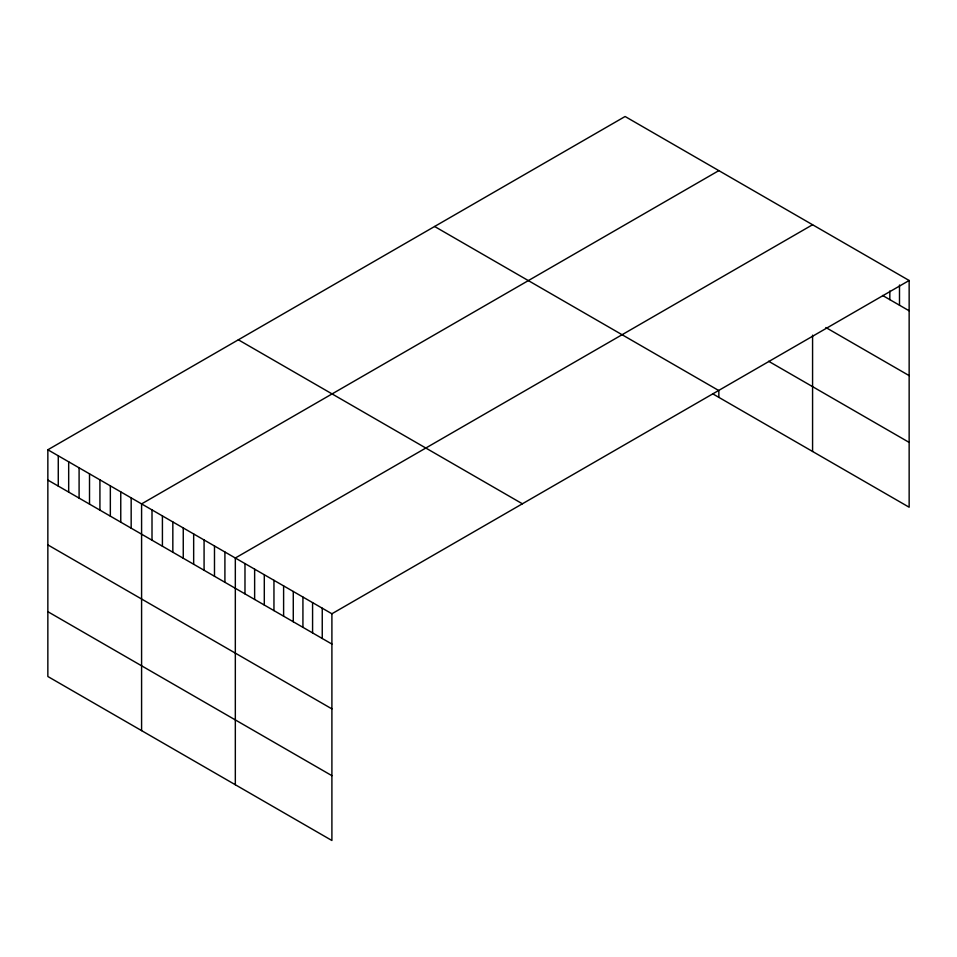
<?xml version="1.0" encoding="UTF-8"?>
<svg xmlns="http://www.w3.org/2000/svg" width="957" height="957" viewBox="0 0 957 957"><rect width="100%" height="100%" fill="white"/><g stroke="black" fill="none" stroke-linecap="round" stroke-linejoin="round"><path stroke-width="1.44" d="M47.85 449.778L331.9 613.772L331.9 840.497L47.85 676.503L47.85 449.778L625.1 116.503L909.15 280.497L909.15 507.222L713.049 394.009M718.839 170.621L141.588 503.896L141.588 730.622M812.577 224.739L235.326 558.015L235.326 784.74M331.9 613.772L909.15 280.497M882.593 295.462L909.15 310.798M825.855 327.521L909.15 375.611M768.603 361.256L909.15 442.397M434.61 226.486L718.659 390.48M238.341 339.795L522.39 503.789M47.85 480.067L331.9 644.061M47.85 544.892L331.9 708.886M47.85 611.679L331.9 775.672M899.496 285.019L899.496 305.223M889.831 290.988L889.831 299.637M812.577 335.165L812.577 451.465M718.839 390.588L718.839 397.346M322.246 608.197L322.246 638.486M312.58 602.623L312.58 632.912M302.926 597.048L302.926 627.337M293.273 591.474L293.273 621.763M283.607 585.899L283.607 616.188M273.953 580.313L273.953 610.614M264.299 574.738L264.299 605.039M254.634 569.164L254.634 599.465M244.98 563.589L244.98 593.878M224.907 551.998L224.907 582.299M214.488 545.992L214.488 576.281M204.08 539.975L204.08 570.264M193.661 533.958L193.661 564.259M183.254 527.953L183.254 558.242M172.834 521.936L172.834 552.225M162.415 515.919L162.415 546.22M152.007 509.914L152.007 540.203M131.169 497.879L131.169 528.18M120.761 491.874L120.761 522.163M110.342 485.857L110.342 516.146M99.923 479.84L99.923 510.141M89.515 473.835L89.515 504.124M79.096 467.817L79.096 498.107M68.677 461.8L68.677 492.101M58.269 455.795L58.269 486.084"/></g></svg>
